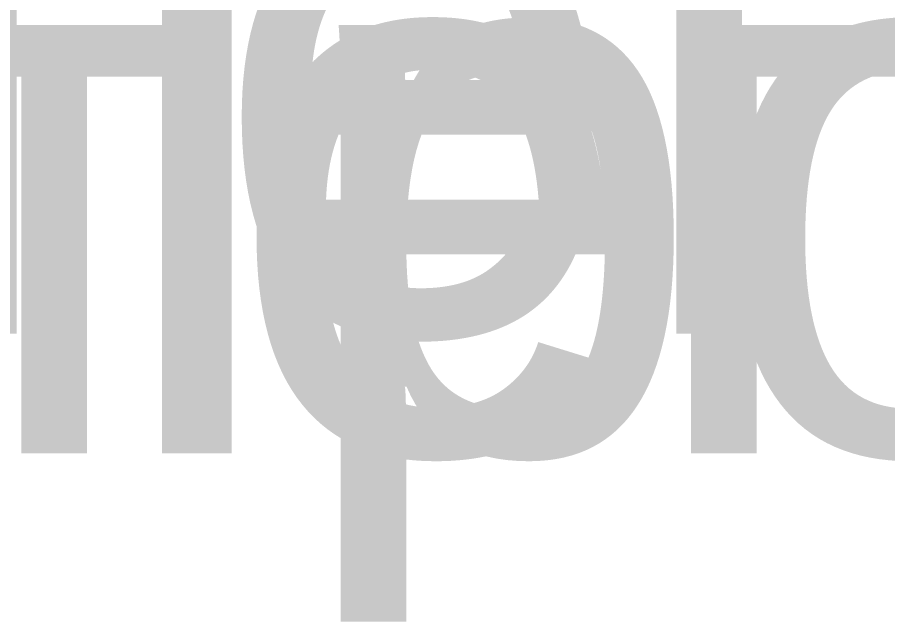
# Model space of a CAD drawing. Header units: millimetres. Extents: x 1990 to 8783, y 397 to 3825.
# Drawn here: x 4045 to 4154.3, y 1096.2 to 1172 of the extents above; entities that cross this region are included whole.
import ezdxf
from ezdxf.enums import TextEntityAlignment as Align

# ---------------------------------------------------------------- set-up
doc = ezdxf.new("R2018")
doc.units = ezdxf.units.MM
doc.layers.add('Размеры на чертеже', color=250, linetype='Continuous', lineweight=25)
doc.styles.add('-ISOCPEUR-', font='isocpeur.ttf')
doc.styles.get("Standard").update_dxf_attribs({"font": 'arial.ttf'})

# ---------------------------------------------------------------- blocks, each defined once
blk = doc.blocks.new('*U369')
blk.add_attdef('РАЗРАБОТАЛ', text='', height=2.5).set_placement((424.5, -264.22), align=Align.MIDDLE_LEFT)
at = {"flags": 8}
for tag, height, p in [('ДАТА', 2.5, (464.07, -264.4)), ('ЛИСТ', 3, (560.39, -271.92)), ('ЛИСТОВ', 3, (577.89, -271.92))]:
    blk.add_attdef(tag, text='', height=height, dxfattribs=at).set_placement(p, align=Align.MIDDLE_CENTER)
blk.add_attdef('ПРОВЕРИЛ', (424.75, -270.73), '', height=2.5)
at = {"lineweight": 30, "flags": 104}
for tag, p in [('ТЕПЛОВЫЕ_СЕТИ', (504, -269.5)), ('ИМЯ_ЧЕРТЕЖА', (504, -284.5))]:
    blk.add_attdef(tag, text='', height=3, dxfattribs=at).set_placement(p, align=Align.MIDDLE_CENTER)
at = {"style": '-ISOCPEUR-', "flags": 8}
blk.add_attdef('ФОРМАТ', text='', height=3, dxfattribs=at).set_placement((554.97, -294.75), align=Align.MIDDLE_CENTER)

msp = doc.modelspace()

# ---------------------------------------------------------------- block references
at = {"layer": 'Размеры на чертеже', "lineweight": 90}
ref = msp.add_blockref('*U369', (2858.986, 1471.816), dxfattribs=at)
lines = msp.add_mtext('Схема участка тепловой сети', dxfattribs={"layer": '0', "insert": (3362.986, 1187.316), "char_height": 70, "attachment_point": 1})
ref.add_attrib('ИМЯ_ЧЕРТЕЖА', '', (3362.986, 1187.316), dxfattribs={"flags": 104}).embed_mtext(lines)
ref = msp.add_blockref('*U369', (3508.029, 1471.816), dxfattribs=at)
lines = msp.add_mtext('Продольный профиль участка тепловой сети', dxfattribs={"layer": '0', "insert": (4012.029, 1187.316), "char_height": 70, "attachment_point": 1})
ref.add_attrib('ИМЯ_ЧЕРТЕЖА', '', (4012.029, 1187.316), dxfattribs={"flags": 104}).embed_mtext(lines)
lines = msp.add_mtext('Тепловые сети', dxfattribs={"layer": '0', "insert": (4012.029, 1202.316), "char_height": 70, "attachment_point": 1})
ref.add_attrib('ТЕПЛОВЫЕ_СЕТИ', '', (4012.029, 1202.316), dxfattribs={"flags": 104}).embed_mtext(lines)

doc.saveas('drawing.dxf')
